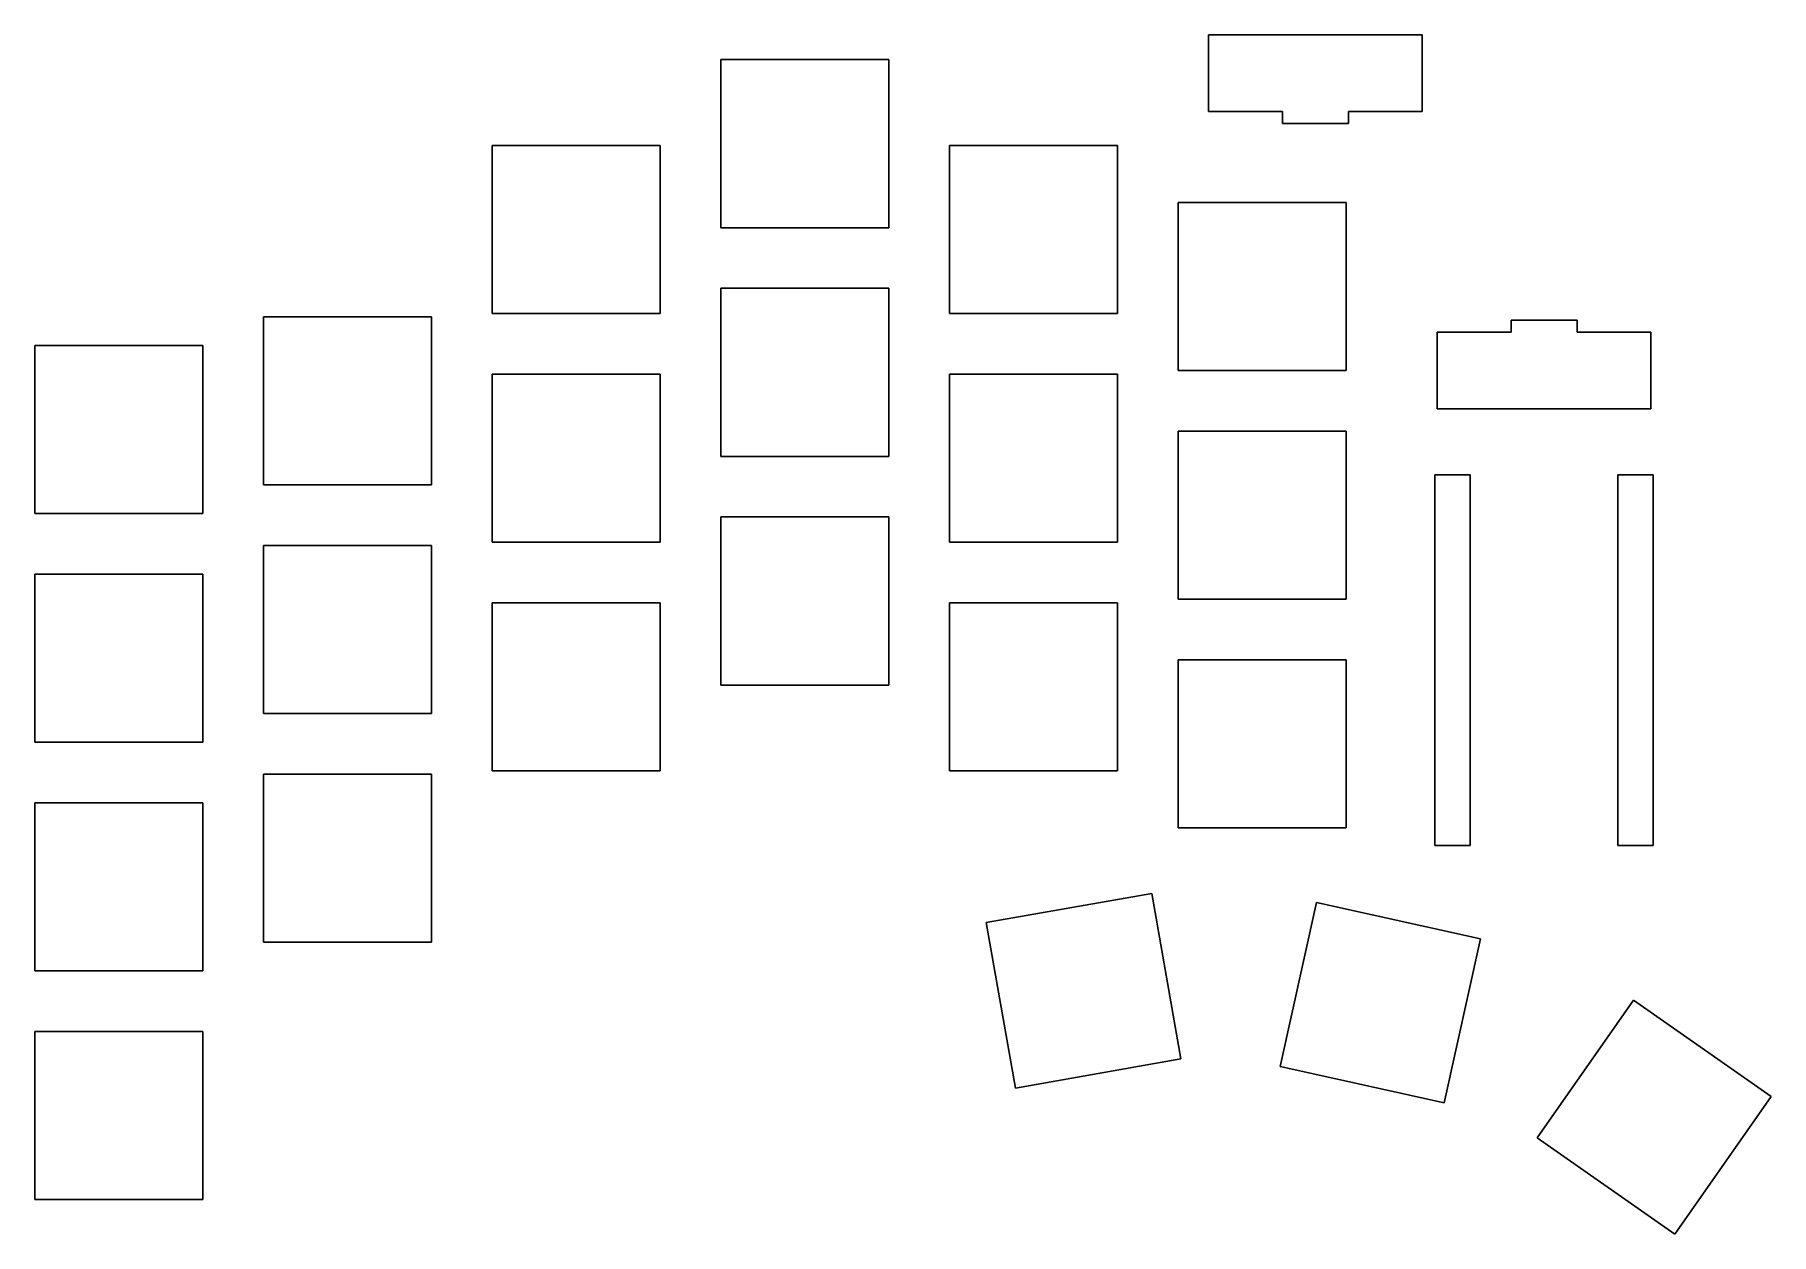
# Model space of a CAD drawing. Extents: x -112 to 33, y -31 to 69.
import ezdxf

# ---------------------------------------------------------------- set-up
doc = ezdxf.new("R2010")
doc.units = 0
doc.layers.add('BLACK', color=7, linetype='CONTINUOUS')

msp = doc.modelspace()

# ---------------------------------------------------------------- linework, layer by layer
at = {"layer": 'BLACK', "linetype": 'CONTINUOUS'}
for p, q in [((3.82, 68.605), (-13.98, 68.605)), ((-13.98, 68.605), (-13.98, 62.205)), ((3.82, 62.205), (3.82, 68.605)), ((-40.625, 66.5312), (-54.625, 66.5312)), ((-54.625, 66.5312), (-54.625, 52.5312)), ((-40.625, 52.5312), (-40.625, 66.5312)), ((-13.98, 62.205), (-7.83, 62.205)), ((-7.83, 62.205), (-7.83, 61.205)), ((-7.83, 61.205), (-2.33, 61.205)), ((-2.33, 62.205), (3.82, 62.205)), ((-2.33, 61.205), (-2.33, 62.205)), ((-59.675, 59.3875), (-73.675, 59.3875)), ((-73.675, 59.3875), (-73.675, 45.3875)), ((-59.675, 45.3875), (-59.675, 59.3875)), ((-21.575, 59.3875), (-35.575, 59.3875)), ((-35.575, 59.3875), (-35.575, 45.3875)), ((-21.575, 45.3875), (-21.575, 59.3875)), ((-2.525, 54.625), (-16.525, 54.625)), ((-16.525, 54.625), (-16.525, 40.625)), ((-2.525, 40.625), (-2.525, 54.625)), ((-54.625, 52.5312), (-40.625, 52.5312)), ((-40.625, 47.4812), (-54.625, 47.4812)), ((-54.625, 47.4812), (-54.625, 33.4812)), ((-40.625, 33.4812), (-40.625, 47.4812)), ((-78.725, 45.1), (-92.725, 45.1)), ((-92.725, 45.1), (-92.725, 31.1)), ((-78.725, 31.1), (-78.725, 45.1)), ((-73.675, 45.3875), (-59.675, 45.3875)), ((-35.575, 45.3875), (-21.575, 45.3875)), ((5.07, 43.84), (11.22, 43.84)), ((5.07, 37.44), (5.07, 43.84)), ((11.22, 44.84), (16.72, 44.84)), ((11.22, 43.84), (11.22, 44.84)), ((16.72, 44.84), (16.72, 43.84)), ((16.72, 43.84), (22.87, 43.84)), ((22.87, 43.84), (22.87, 37.44)), ((-97.775, 42.7188), (-111.775, 42.7188)), ((-111.775, 42.7188), (-111.775, 28.7188)), ((-97.775, 28.7188), (-97.775, 42.7188)), ((-16.525, 40.625), (-2.525, 40.625)), ((-59.675, 40.3375), (-73.675, 40.3375)), ((-73.675, 40.3375), (-73.675, 26.3375)), ((-59.675, 26.3375), (-59.675, 40.3375)), ((-21.575, 40.3375), (-35.575, 40.3375)), ((-35.575, 40.3375), (-35.575, 26.3375)), ((-21.575, 26.3375), (-21.575, 40.3375)), ((22.87, 37.44), (5.07, 37.44)), ((-2.525, 35.575), (-16.525, 35.575)), ((-16.525, 35.575), (-16.525, 21.575)), ((-2.525, 21.575), (-2.525, 35.575)), ((-54.625, 33.4812), (-40.625, 33.4812)), ((4.88, 1.07), (4.88, 31.95)), ((4.88, 31.95), (7.82, 31.95)), ((7.82, 31.95), (7.82, 1.07)), ((20.12, 1.07), (20.12, 31.95)), ((20.12, 31.95), (23.06, 31.95)), ((23.06, 31.95), (23.06, 1.07)), ((-92.725, 31.1), (-78.725, 31.1)), ((-111.775, 28.7188), (-97.775, 28.7188)), ((-40.625, 28.4312), (-54.625, 28.4312)), ((-54.625, 28.4312), (-54.625, 14.4312)), ((-40.625, 14.4312), (-40.625, 28.4312)), ((-78.725, 26.05), (-92.725, 26.05)), ((-92.725, 26.05), (-92.725, 12.05)), ((-78.725, 12.05), (-78.725, 26.05)), ((-73.675, 26.3375), (-59.675, 26.3375)), ((-35.575, 26.3375), (-21.575, 26.3375)), ((-97.775, 23.6687), (-111.775, 23.6687)), ((-111.775, 23.6687), (-111.775, 9.66875)), ((-97.775, 9.66875), (-97.775, 23.6687)), ((-59.675, 21.2875), (-73.675, 21.2875)), ((-73.675, 21.2875), (-73.675, 7.2875)), ((-59.675, 7.2875), (-59.675, 21.2875)), ((-21.575, 21.2875), (-35.575, 21.2875)), ((-35.575, 21.2875), (-35.575, 7.2875)), ((-21.575, 7.2875), (-21.575, 21.2875)), ((-16.525, 21.575), (-2.525, 21.575)), ((-2.525, 16.525), (-16.525, 16.525)), ((-16.525, 16.525), (-16.525, 2.525)), ((-2.525, 2.525), (-2.525, 16.525)), ((-54.625, 14.4312), (-40.625, 14.4312)), ((-92.725, 12.05), (-78.725, 12.05)), ((-111.775, 9.66875), (-97.775, 9.66875)), ((-73.675, 7.2875), (-59.675, 7.2875)), ((-35.575, 7.2875), (-21.575, 7.2875)), ((-78.725, 7), (-92.725, 7)), ((-92.725, 7), (-92.725, -7)), ((-78.725, -7), (-78.725, 7)), ((-97.775, 4.61875), (-111.775, 4.61875)), ((-111.775, 4.61875), (-111.775, -9.38125)), ((-97.775, -9.38125), (-97.775, 4.61875)), ((-16.525, 2.525), (-2.525, 2.525)), ((7.82, 1.07), (4.88, 1.07)), ((23.06, 1.07), (20.12, 1.07)), ((-18.7169, -2.9251), (-32.5042, -5.35618)), ((-16.2859, -16.7124), (-18.7169, -2.9251)), ((-4.99414, -3.6892), (-8.02429, -17.3573)), ((8.67401, -6.71936), (-4.99414, -3.6892)), ((-32.5042, -5.35618), (-30.0732, -19.1435)), ((-92.725, -7), (-78.725, -7)), ((5.64385, -20.3875), (8.67401, -6.71936)), ((-111.775, -9.38125), (-97.775, -9.38125)), ((13.4039, -23.2945), (21.434, -11.8263)), ((21.434, -11.8263), (32.9021, -19.8564)), ((-97.775, -14.4313), (-111.775, -14.4313)), ((-111.775, -14.4313), (-111.775, -28.4313)), ((-97.775, -28.4313), (-97.775, -14.4313)), ((-30.0732, -19.1435), (-16.2859, -16.7124)), ((-8.02429, -17.3573), (5.64385, -20.3875)), ((32.9021, -19.8564), (24.8721, -31.3245)), ((24.8721, -31.3245), (13.4039, -23.2945)), ((-111.775, -28.4313), (-97.775, -28.4313))]:
    msp.add_line(p, q, dxfattribs=at)

doc.saveas('drawing.dxf')
